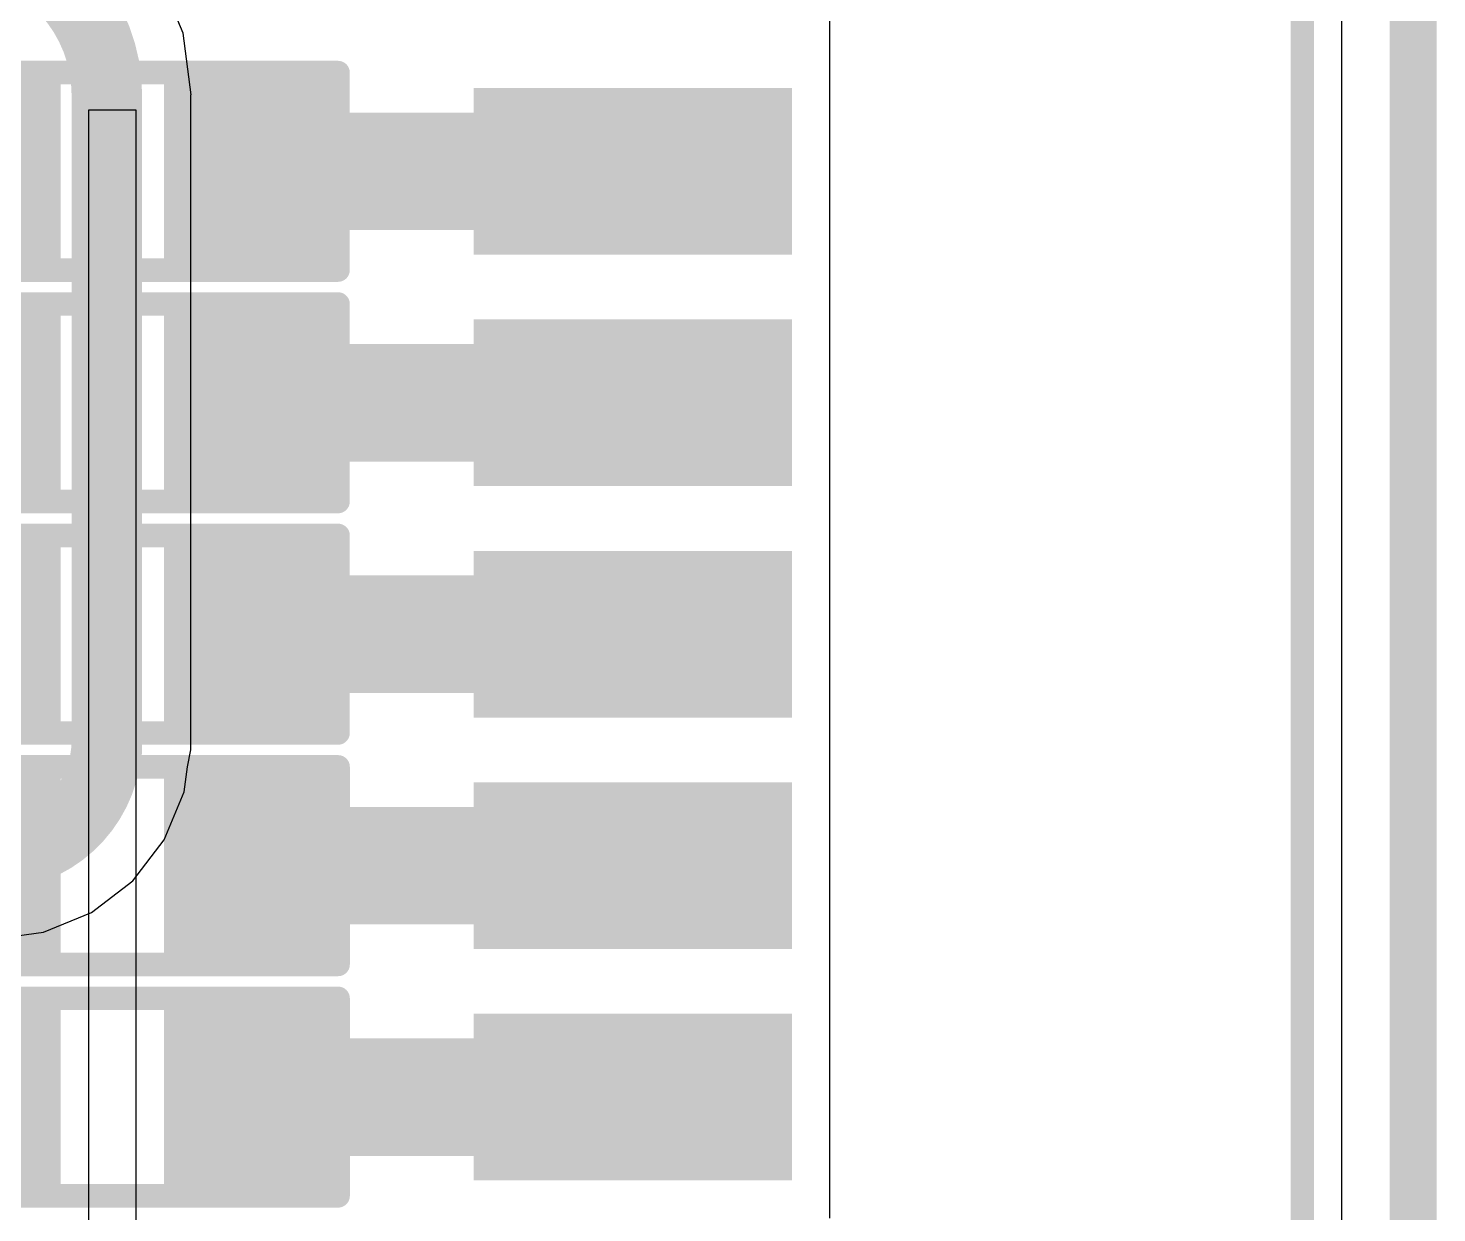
# Model space of a CAD drawing. Header units: inches. Extents: x -25 to 209, y 65 to 158.
# Drawn here: x 68.72 to 76.33, y 92.32 to 98.72 of the extents above; entities that cross this region are included whole.
import ezdxf

# ---------------------------------------------------------------- set-up
doc = ezdxf.new("R2010")
doc.units = ezdxf.units.IN
for name, color, linetype in [('Board Outline', 216, 'Continuous'), ('Bottom Layer', 5, 'Continuous'), ('Top Layer', 1, 'Continuous'), ('Top Overlay', 2, 'Continuous'), ('Top Paste', 8, 'Continuous'), ('Top Solder', 216, 'Continuous')]:
    doc.layers.add(name, color=color, linetype=linetype)

# ---------------------------------------------------------------- blocks, each defined once
blk = doc.blocks.new('R___0603_45')
at = {"layer": 'Top Layer'}
for points in [[(-0.381, 0.4445), (-0.381, -0.4445), (-1.143, -0.4445), (-1.143, 0.4445)], [(1.143, 0.4445), (1.143, -0.4445), (0.381, -0.4445), (0.381, 0.4445)]]:
    blk.add_hatch(color=1, dxfattribs=at).paths.add_polyline_path(points)
at = {"layer": 'Top Paste'}
for points in [[(-0.381, 0.4445), (-0.381, -0.4445), (-1.143, -0.4445), (-1.143, 0.4445)], [(1.143, 0.4445), (1.143, -0.4445), (0.381, -0.4445), (0.381, 0.4445)]]:
    blk.add_hatch(color=8, dxfattribs=at).paths.add_polyline_path(points)
at = {"layer": 'Top Solder'}
for points in [[(-0.2794, 0.5461), (-0.2794, -0.5461), (-1.2446, -0.5461), (-1.2446, 0.5461)], [(1.2446, 0.5461), (1.2446, -0.5461), (0.2794, -0.5461), (0.2794, 0.5461)]]:
    blk.add_hatch(color=216, dxfattribs=at).paths.add_polyline_path(points)
at = {"layer": 'Top Overlay'}
for points in [[(-1.2192, 0.5334, 0.127, 0.127, 0), (1.2192, 0.5334, 0.127, 0.127, 0)], [(-1.2192, -0.5334, 0.127, 0.127, 0), (-1.2192, 0.5334, 0.127, 0.127, 0)], [(1.2192, -0.5334, 0.127, 0.127, 0), (1.2192, 0.5334, 0.127, 0.127, 0)], [(-1.2192, -0.5334, 0.127, 0.127, 0), (1.2192, -0.5334, 0.127, 0.127, 0)]]:
    blk.add_lwpolyline(points, format="xyseb", dxfattribs=at)
for points in [[(-1.25095, 0.5334, 0.0635, 0.0635, 1), (-1.18745, 0.5334, 0.0635, 0.0635, 1)], [(-1.25095, 0.5334, 0.0635, 0.0635, 1), (-1.18745, 0.5334, 0.0635, 0.0635, 1)], [(1.18745, 0.5334, 0.0635, 0.0635, 1), (1.25095, 0.5334, 0.0635, 0.0635, 1)], [(1.18745, 0.5334, 0.0635, 0.0635, 1), (1.25095, 0.5334, 0.0635, 0.0635, 1)], [(-1.25095, -0.5334, 0.0635, 0.0635, 1), (-1.18745, -0.5334, 0.0635, 0.0635, 1)], [(-1.25095, -0.5334, 0.0635, 0.0635, 1), (-1.18745, -0.5334, 0.0635, 0.0635, 1)], [(1.18745, -0.5334, 0.0635, 0.0635, 1), (1.25095, -0.5334, 0.0635, 0.0635, 1)], [(1.18745, -0.5334, 0.0635, 0.0635, 1), (1.25095, -0.5334, 0.0635, 0.0635, 1)]]:
    blk.add_lwpolyline(points, format="xyseb", close=True, dxfattribs=at)
blk = doc.blocks.new('R___0603_46')
at = {"layer": 'Top Layer'}
for points in [[(-0.381, 0.4445), (-0.381, -0.4445), (-1.143, -0.4445), (-1.143, 0.4445)], [(1.143, 0.4445), (1.143, -0.4445), (0.381, -0.4445), (0.381, 0.4445)]]:
    blk.add_hatch(color=1, dxfattribs=at).paths.add_polyline_path(points)
at = {"layer": 'Top Paste'}
for points in [[(-0.381, 0.4445), (-0.381, -0.4445), (-1.143, -0.4445), (-1.143, 0.4445)], [(1.143, 0.4445), (1.143, -0.4445), (0.381, -0.4445), (0.381, 0.4445)]]:
    blk.add_hatch(color=8, dxfattribs=at).paths.add_polyline_path(points)
at = {"layer": 'Top Solder'}
for points in [[(-0.2794, 0.5461), (-0.2794, -0.5461), (-1.2446, -0.5461), (-1.2446, 0.5461)], [(1.2446, 0.5461), (1.2446, -0.5461), (0.2794, -0.5461), (0.2794, 0.5461)]]:
    blk.add_hatch(color=216, dxfattribs=at).paths.add_polyline_path(points)
at = {"layer": 'Top Overlay'}
for points in [[(-1.2192, 0.5334, 0.127, 0.127, 0), (1.2192, 0.5334, 0.127, 0.127, 0)], [(-1.2192, -0.5334, 0.127, 0.127, 0), (-1.2192, 0.5334, 0.127, 0.127, 0)], [(1.2192, -0.5334, 0.127, 0.127, 0), (1.2192, 0.5334, 0.127, 0.127, 0)], [(-1.2192, -0.5334, 0.127, 0.127, 0), (1.2192, -0.5334, 0.127, 0.127, 0)]]:
    blk.add_lwpolyline(points, format="xyseb", dxfattribs=at)
for points in [[(-1.25095, 0.5334, 0.0635, 0.0635, 1), (-1.18745, 0.5334, 0.0635, 0.0635, 1)], [(-1.25095, 0.5334, 0.0635, 0.0635, 1), (-1.18745, 0.5334, 0.0635, 0.0635, 1)], [(1.18745, 0.5334, 0.0635, 0.0635, 1), (1.25095, 0.5334, 0.0635, 0.0635, 1)], [(1.18745, 0.5334, 0.0635, 0.0635, 1), (1.25095, 0.5334, 0.0635, 0.0635, 1)], [(-1.25095, -0.5334, 0.0635, 0.0635, 1), (-1.18745, -0.5334, 0.0635, 0.0635, 1)], [(-1.25095, -0.5334, 0.0635, 0.0635, 1), (-1.18745, -0.5334, 0.0635, 0.0635, 1)], [(1.18745, -0.5334, 0.0635, 0.0635, 1), (1.25095, -0.5334, 0.0635, 0.0635, 1)], [(1.18745, -0.5334, 0.0635, 0.0635, 1), (1.25095, -0.5334, 0.0635, 0.0635, 1)]]:
    blk.add_lwpolyline(points, format="xyseb", close=True, dxfattribs=at)
blk = doc.blocks.new('R___0603_47')
at = {"layer": 'Top Layer'}
for points in [[(-0.381, 0.4445), (-0.381, -0.4445), (-1.143, -0.4445), (-1.143, 0.4445)], [(1.143, 0.4445), (1.143, -0.4445), (0.381, -0.4445), (0.381, 0.4445)]]:
    blk.add_hatch(color=1, dxfattribs=at).paths.add_polyline_path(points)
at = {"layer": 'Top Paste'}
for points in [[(-0.381, 0.4445), (-0.381, -0.4445), (-1.143, -0.4445), (-1.143, 0.4445)], [(1.143, 0.4445), (1.143, -0.4445), (0.381, -0.4445), (0.381, 0.4445)]]:
    blk.add_hatch(color=8, dxfattribs=at).paths.add_polyline_path(points)
at = {"layer": 'Top Solder'}
for points in [[(-0.2794, 0.5461), (-0.2794, -0.5461), (-1.2446, -0.5461), (-1.2446, 0.5461)], [(1.2446, 0.5461), (1.2446, -0.5461), (0.2794, -0.5461), (0.2794, 0.5461)]]:
    blk.add_hatch(color=216, dxfattribs=at).paths.add_polyline_path(points)
at = {"layer": 'Top Overlay'}
for points in [[(-1.2192, 0.5334, 0.127, 0.127, 0), (1.2192, 0.5334, 0.127, 0.127, 0)], [(-1.2192, -0.5334, 0.127, 0.127, 0), (-1.2192, 0.5334, 0.127, 0.127, 0)], [(1.2192, -0.5334, 0.127, 0.127, 0), (1.2192, 0.5334, 0.127, 0.127, 0)], [(-1.2192, -0.5334, 0.127, 0.127, 0), (1.2192, -0.5334, 0.127, 0.127, 0)]]:
    blk.add_lwpolyline(points, format="xyseb", dxfattribs=at)
for points in [[(-1.25095, 0.5334, 0.0635, 0.0635, 1), (-1.18745, 0.5334, 0.0635, 0.0635, 1)], [(-1.25095, 0.5334, 0.0635, 0.0635, 1), (-1.18745, 0.5334, 0.0635, 0.0635, 1)], [(1.18745, 0.5334, 0.0635, 0.0635, 1), (1.25095, 0.5334, 0.0635, 0.0635, 1)], [(1.18745, 0.5334, 0.0635, 0.0635, 1), (1.25095, 0.5334, 0.0635, 0.0635, 1)], [(-1.25095, -0.5334, 0.0635, 0.0635, 1), (-1.18745, -0.5334, 0.0635, 0.0635, 1)], [(-1.25095, -0.5334, 0.0635, 0.0635, 1), (-1.18745, -0.5334, 0.0635, 0.0635, 1)], [(1.18745, -0.5334, 0.0635, 0.0635, 1), (1.25095, -0.5334, 0.0635, 0.0635, 1)], [(1.18745, -0.5334, 0.0635, 0.0635, 1), (1.25095, -0.5334, 0.0635, 0.0635, 1)]]:
    blk.add_lwpolyline(points, format="xyseb", close=True, dxfattribs=at)
blk = doc.blocks.new('R___0603_48')
at = {"layer": 'Top Layer'}
for points in [[(-0.381, 0.4445), (-0.381, -0.4445), (-1.143, -0.4445), (-1.143, 0.4445)], [(1.143, 0.4445), (1.143, -0.4445), (0.381, -0.4445), (0.381, 0.4445)]]:
    blk.add_hatch(color=1, dxfattribs=at).paths.add_polyline_path(points)
at = {"layer": 'Top Paste'}
for points in [[(-0.381, 0.4445), (-0.381, -0.4445), (-1.143, -0.4445), (-1.143, 0.4445)], [(1.143, 0.4445), (1.143, -0.4445), (0.381, -0.4445), (0.381, 0.4445)]]:
    blk.add_hatch(color=8, dxfattribs=at).paths.add_polyline_path(points)
at = {"layer": 'Top Solder'}
for points in [[(-0.2794, 0.5461), (-0.2794, -0.5461), (-1.2446, -0.5461), (-1.2446, 0.5461)], [(1.2446, 0.5461), (1.2446, -0.5461), (0.2794, -0.5461), (0.2794, 0.5461)]]:
    blk.add_hatch(color=216, dxfattribs=at).paths.add_polyline_path(points)
at = {"layer": 'Top Overlay'}
for points in [[(-1.2192, 0.5334, 0.127, 0.127, 0), (1.2192, 0.5334, 0.127, 0.127, 0)], [(-1.2192, -0.5334, 0.127, 0.127, 0), (-1.2192, 0.5334, 0.127, 0.127, 0)], [(1.2192, -0.5334, 0.127, 0.127, 0), (1.2192, 0.5334, 0.127, 0.127, 0)], [(-1.2192, -0.5334, 0.127, 0.127, 0), (1.2192, -0.5334, 0.127, 0.127, 0)]]:
    blk.add_lwpolyline(points, format="xyseb", dxfattribs=at)
for points in [[(-1.25095, 0.5334, 0.0635, 0.0635, 1), (-1.18745, 0.5334, 0.0635, 0.0635, 1)], [(-1.25095, 0.5334, 0.0635, 0.0635, 1), (-1.18745, 0.5334, 0.0635, 0.0635, 1)], [(1.18745, 0.5334, 0.0635, 0.0635, 1), (1.25095, 0.5334, 0.0635, 0.0635, 1)], [(1.18745, 0.5334, 0.0635, 0.0635, 1), (1.25095, 0.5334, 0.0635, 0.0635, 1)], [(-1.25095, -0.5334, 0.0635, 0.0635, 1), (-1.18745, -0.5334, 0.0635, 0.0635, 1)], [(-1.25095, -0.5334, 0.0635, 0.0635, 1), (-1.18745, -0.5334, 0.0635, 0.0635, 1)], [(1.18745, -0.5334, 0.0635, 0.0635, 1), (1.25095, -0.5334, 0.0635, 0.0635, 1)], [(1.18745, -0.5334, 0.0635, 0.0635, 1), (1.25095, -0.5334, 0.0635, 0.0635, 1)]]:
    blk.add_lwpolyline(points, format="xyseb", close=True, dxfattribs=at)
blk = doc.blocks.new('R___0603_49')
at = {"layer": 'Top Layer'}
for points in [[(-0.381, 0.4445), (-0.381, -0.4445), (-1.143, -0.4445), (-1.143, 0.4445)], [(1.143, 0.4445), (1.143, -0.4445), (0.381, -0.4445), (0.381, 0.4445)]]:
    blk.add_hatch(color=1, dxfattribs=at).paths.add_polyline_path(points)
at = {"layer": 'Top Paste'}
for points in [[(-0.381, 0.4445), (-0.381, -0.4445), (-1.143, -0.4445), (-1.143, 0.4445)], [(1.143, 0.4445), (1.143, -0.4445), (0.381, -0.4445), (0.381, 0.4445)]]:
    blk.add_hatch(color=8, dxfattribs=at).paths.add_polyline_path(points)
at = {"layer": 'Top Solder'}
for points in [[(-0.2794, 0.5461), (-0.2794, -0.5461), (-1.2446, -0.5461), (-1.2446, 0.5461)], [(1.2446, 0.5461), (1.2446, -0.5461), (0.2794, -0.5461), (0.2794, 0.5461)]]:
    blk.add_hatch(color=216, dxfattribs=at).paths.add_polyline_path(points)
at = {"layer": 'Top Overlay'}
for points in [[(-1.2192, 0.5334, 0.127, 0.127, 0), (1.2192, 0.5334, 0.127, 0.127, 0)], [(-1.2192, -0.5334, 0.127, 0.127, 0), (-1.2192, 0.5334, 0.127, 0.127, 0)], [(1.2192, -0.5334, 0.127, 0.127, 0), (1.2192, 0.5334, 0.127, 0.127, 0)], [(-1.2192, -0.5334, 0.127, 0.127, 0), (1.2192, -0.5334, 0.127, 0.127, 0)]]:
    blk.add_lwpolyline(points, format="xyseb", dxfattribs=at)
for points in [[(-1.25095, 0.5334, 0.0635, 0.0635, 1), (-1.18745, 0.5334, 0.0635, 0.0635, 1)], [(-1.25095, 0.5334, 0.0635, 0.0635, 1), (-1.18745, 0.5334, 0.0635, 0.0635, 1)], [(1.18745, 0.5334, 0.0635, 0.0635, 1), (1.25095, 0.5334, 0.0635, 0.0635, 1)], [(1.18745, 0.5334, 0.0635, 0.0635, 1), (1.25095, 0.5334, 0.0635, 0.0635, 1)], [(-1.25095, -0.5334, 0.0635, 0.0635, 1), (-1.18745, -0.5334, 0.0635, 0.0635, 1)], [(-1.25095, -0.5334, 0.0635, 0.0635, 1), (-1.18745, -0.5334, 0.0635, 0.0635, 1)], [(1.18745, -0.5334, 0.0635, 0.0635, 1), (1.25095, -0.5334, 0.0635, 0.0635, 1)], [(1.18745, -0.5334, 0.0635, 0.0635, 1), (1.25095, -0.5334, 0.0635, 0.0635, 1)]]:
    blk.add_lwpolyline(points, format="xyseb", close=True, dxfattribs=at)
blk = doc.blocks.new('HC_1_25_16PLT_64')
at = {"layer": 'Top Layer'}
for points in [[(0.225, 2.1899), (1.025, 2.1899), (1.025, 0.5699), (0.225, 0.5699)], [(1.475, 0.5701), (1.475, 2.1901), (2.275, 2.1901), (2.275, 0.5701)], [(2.7251, 0.5701), (2.7251, 2.1901), (3.5251, 2.1901), (3.5251, 0.5701)], [(3.975, 0.5701), (3.975, 2.1901), (4.775, 2.1901), (4.775, 0.5701)], [(5.225, 2.1899), (6.025, 2.1899), (6.025, 0.5699), (5.225, 0.5699)]]:
    blk.add_hatch(color=1, dxfattribs=at).paths.add_polyline_path(points)
at = {"layer": 'Top Paste'}
for points in [[(0.225, 2.1899), (1.025, 2.1899), (1.025, 0.5699), (0.225, 0.5699)], [(1.475, 0.5701), (1.475, 2.1901), (2.275, 2.1901), (2.275, 0.5701)], [(2.7251, 0.5701), (2.7251, 2.1901), (3.5251, 2.1901), (3.5251, 0.5701)], [(3.975, 0.5701), (3.975, 2.1901), (4.775, 2.1901), (4.775, 0.5701)], [(5.225, 2.1899), (6.025, 2.1899), (6.025, 0.5699), (5.225, 0.5699)]]:
    blk.add_hatch(color=8, dxfattribs=at).paths.add_polyline_path(points)
at = {"layer": 'Top Solder'}
for points in [[(0.175, 2.24), (1.075, 2.24), (1.075, 0.5199), (0.175, 0.5199)], [(1.425, 0.5201), (1.425, 2.2401), (2.3251, 2.2401), (2.3251, 0.5201)], [(2.675, 0.5201), (2.675, 2.2401), (3.5751, 2.2401), (3.5751, 0.5201)], [(3.925, 0.5201), (3.925, 2.2401), (4.825, 2.2401), (4.825, 0.5201)], [(5.175, 2.24), (6.075, 2.24), (6.075, 0.5199), (5.175, 0.5199)]]:
    blk.add_hatch(color=216, dxfattribs=at).paths.add_polyline_path(points)
at = {"layer": 'Top Overlay'}
blk.add_lwpolyline([(-10.294, -2.2372, 0.127, 0.127, 0), (10.294, -2.2372, 0.127, 0.127, 0)], format="xyseb", dxfattribs=at)

msp = doc.modelspace()

# ---------------------------------------------------------------- linework, layer by layer
at = {"layer": 'Board Outline'}
msp.add_lwpolyline([(76.2, 68.32, 0.254, 0.254, 0), (76.2, 116.32, 0.254, 0.254, 0)], format="xyseb", dxfattribs=at)
at = {"layer": 'Bottom Layer'}
for p, q in [((75.8115, 116.32), (75.8115, 68.32)), ((69.5542, 98.6913), (69.4256, 99.0017)), ((69.598, 98.3582), (69.5542, 98.6913)), ((69.5957, 94.8711), (69.5957, 98.3582)), ((69.5957, 98.3582), (69.598, 98.3582)), ((69.5773, 94.7279), (69.5957, 94.8203)), ((69.5957, 94.8203), (69.5962, 94.8711)), ((69.5962, 94.8711), (69.5957, 94.8711)), ((69.5596, 94.5935), (69.5773, 94.7279)), ((69.4525, 94.3348), (69.5596, 94.5935)), ((69.282, 94.1127), (69.4525, 94.3348)), ((69.0599, 93.9422), (69.282, 94.1127)), ((68.8012, 93.8351), (69.0599, 93.9422)), ((68.5236, 93.7985), (68.8012, 93.8351))]:
    msp.add_line(p, q, dxfattribs=at)
for points in [[(68.3109, 99.1897, 0.381, 0.381, -0.414214), (69.1425, 98.3582, 0.381, 0.381, 0)], [(69.1425, 94.8203, 0.381, 0.381, 0), (69.1425, 98.3582, 0.381, 0.381, 0)], [(69.1425, 94.8711, 0.381, 0.381, -0.414214), (68.5236, 94.2522, 0.381, 0.381, 0)]]:
    msp.add_lwpolyline(points, format="xyseb", dxfattribs=at)
for points in [[(69.0472, 98.3582, 0.1905, 0.1905, 1), (69.2377, 98.3582, 0.1905, 0.1905, 1)], [(69.0472, 98.3582, 0.1905, 0.1905, 1), (69.2377, 98.3582, 0.1905, 0.1905, 1)], [(69.0472, 94.8711, 0.1905, 0.1905, 1), (69.2377, 94.8711, 0.1905, 0.1905, 1)], [(69.0472, 94.8203, 0.1905, 0.1905, 1), (69.2377, 94.8203, 0.1905, 0.1905, 1)]]:
    msp.add_lwpolyline(points, format="xyseb", close=True, dxfattribs=at)
at = {"layer": 'Top Layer'}
for p, q in [((75.8115, 116.32), (75.8115, 68.32)), ((73.0474, 98.599), (73.0474, 99.0194)), ((73.0475, 98.599), (73.0474, 98.599)), ((73.0475, 97.291), (73.0475, 98.599)), ((69.0451, 97.3935), (69.0451, 98.2771)), ((69.0451, 98.2771), (69.2991, 98.2771)), ((69.2991, 98.2771), (69.2991, 97.2465)), ((69.0452, 97.3935), (69.0451, 97.3935)), ((69.0452, 96.1436), (69.0452, 97.3935)), ((73.0474, 96.041), (73.0474, 97.291)), ((73.0474, 97.291), (73.0475, 97.291)), ((69.2991, 97.2465), (69.2992, 97.2465)), ((69.2992, 97.2465), (69.2992, 95.9965)), ((69.0453, 96.1436), (69.0452, 96.1436)), ((69.0453, 94.8935), (69.0453, 96.1436)), ((73.0474, 94.7911), (73.0474, 96.041)), ((69.2992, 95.9965), (69.2993, 95.9965)), ((69.2993, 95.9965), (69.2993, 94.7466)), ((69.0455, 94.8935), (69.0453, 94.8935)), ((69.0455, 93.4965), (69.0455, 94.8935)), ((69.2993, 94.7466), (69.2995, 94.7466)), ((69.2995, 94.7466), (69.2995, 93.4965)), ((73.0474, 93.599), (73.0474, 94.7911)), ((73.0475, 93.599), (73.0474, 93.599)), ((73.0475, 92.291), (73.0475, 93.599)), ((69.0455, 92.2465), (69.0455, 93.4965)), ((69.2995, 93.4965), (69.2995, 92.2465))]:
    msp.add_line(p, q, dxfattribs=at)
for points in [[(69.9341, 97.945, 0.635, 0.635, 0), (71.9832, 97.945, 0.635, 0.635, 0)], [(69.9342, 96.695, 0.635, 0.635, 0), (71.9833, 96.695, 0.635, 0.635, 0)], [(69.9343, 95.4451, 0.635, 0.635, 0), (71.9834, 95.4451, 0.635, 0.635, 0)], [(69.9345, 94.195, 0.635, 0.635, 0), (71.9835, 94.195, 0.635, 0.635, 0)], [(69.9345, 92.945, 0.635, 0.635, 0), (71.9835, 92.945, 0.635, 0.635, 0)]]:
    msp.add_lwpolyline(points, format="xyseb", dxfattribs=at)
for points in [[(69.7753, 97.945, 0.3175, 0.3175, 1), (70.0928, 97.945, 0.3175, 0.3175, 1)], [(71.8244, 97.945, 0.3175, 0.3175, 1), (72.1419, 97.945, 0.3175, 0.3175, 1)], [(69.7755, 96.695, 0.3175, 0.3175, 1), (70.093, 96.695, 0.3175, 0.3175, 1)], [(71.8245, 96.695, 0.3175, 0.3175, 1), (72.142, 96.695, 0.3175, 0.3175, 1)], [(69.7756, 95.4451, 0.3175, 0.3175, 1), (70.0931, 95.4451, 0.3175, 0.3175, 1)], [(71.8246, 95.4451, 0.3175, 0.3175, 1), (72.1421, 95.4451, 0.3175, 0.3175, 1)], [(69.7757, 94.195, 0.3175, 0.3175, 1), (70.0932, 94.195, 0.3175, 0.3175, 1)], [(71.8248, 94.195, 0.3175, 0.3175, 1), (72.1423, 94.195, 0.3175, 0.3175, 1)], [(69.7757, 92.945, 0.3175, 0.3175, 1), (70.0932, 92.945, 0.3175, 0.3175, 1)], [(71.8248, 92.945, 0.3175, 0.3175, 1), (72.1423, 92.945, 0.3175, 0.3175, 1)]]:
    msp.add_lwpolyline(points, format="xyseb", close=True, dxfattribs=at)

# ---------------------------------------------------------------- block references
at = {"rotation": 90}
msp.add_blockref('HC_1_25_16PLT_64', (73.3635, 92.32), dxfattribs=at)
for name, p in [('R___0603_45', (69.1721, 97.945)), ('R___0603_46', (69.1722, 96.695)), ('R___0603_47', (69.1723, 95.4451)), ('R___0603_48', (69.1725, 94.195)), ('R___0603_49', (69.1725, 92.945))]:
    msp.add_blockref(name, p)

doc.saveas('drawing.dxf')
